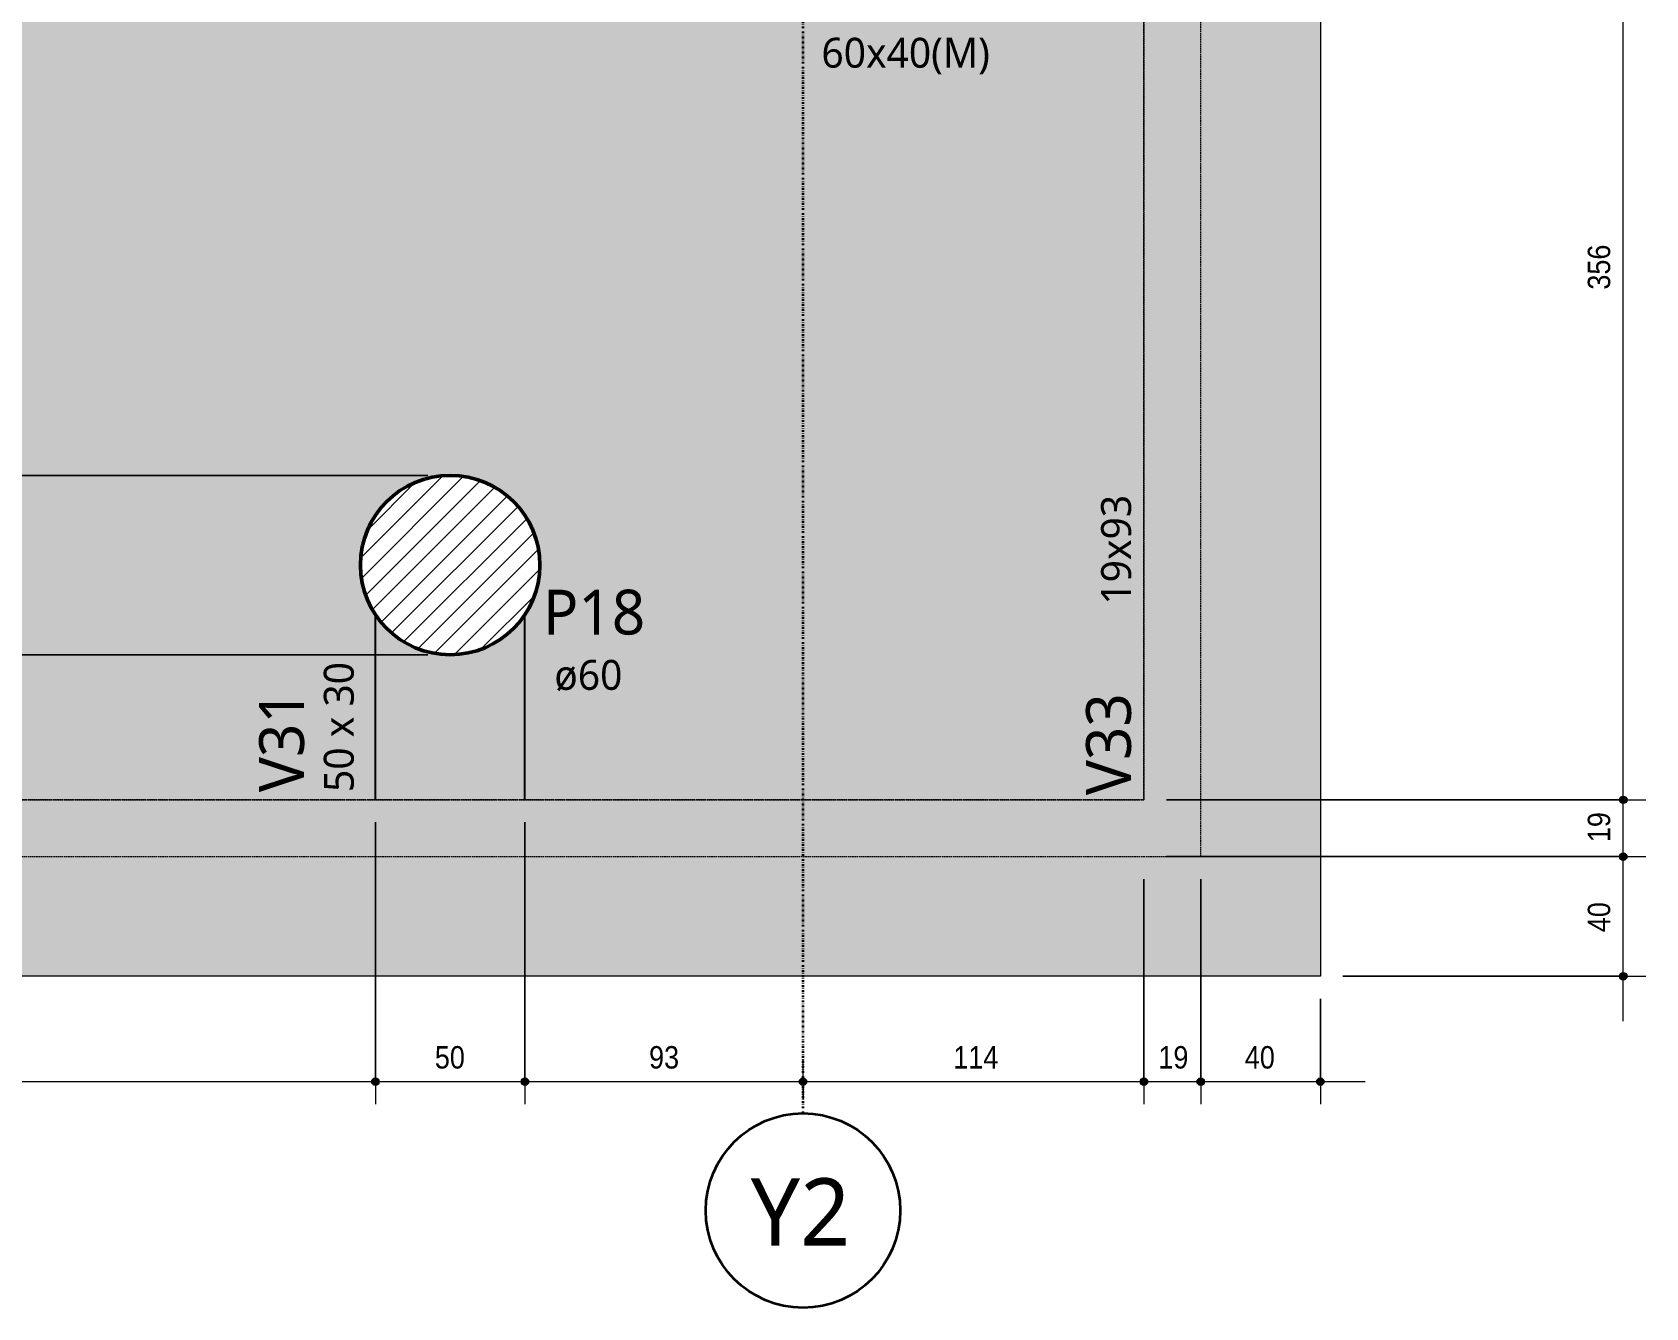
# Model space of a CAD drawing. Header units: centimetres. Extents: x -1475 to 26323, y -1238 to 84208.
# Drawn here: x 9047 to 9586, y -1231 to -804 of the extents above; entities that cross this region are included whole.
import ezdxf

# ---------------------------------------------------------------- set-up
doc = ezdxf.new("R2010")
doc.units = ezdxf.units.CM
doc.linetypes.add('Dash dot', pattern=[1.5875, 0.635, -0.47625, 0, -0.47625])
doc.linetypes.add('Hidden', pattern=[0.714375, 0.47625, -0.238125])
for name, color, linetype, lineweight in [('A-ANNO-DIMS', 7, 'Continuous', 9), ('A-ANNO-DIMS-50', 7, 'Continuous', 9), ('A-DETL', 7, 'Hidden', 18), ('A-FLOR', 7, 'Continuous', 9), ('S-BEAM', 7, 'Continuous', 9), ('S-BEAM-IDEN', 7, 'Continuous', 9), ('S-COLS', 7, 'Continuous', 9), ('S-COLS-IDEN', 7, 'Continuous', 9), ('S-GRID', 7, 'Continuous', 9), ('S-GRID-IDEN', 7, 'Continuous', 9)]:
    doc.layers.add(name, color=color, linetype=linetype, lineweight=lineweight)
doc.styles.add('Fira Sans', font='', dxfattribs={"width": 0.9, "height": 7.5})
doc.styles.add('Gadugi', font='gadugi.ttf', dxfattribs={"height": 10})
doc.styles.add('Gadugi_1', font='gadugi.ttf', dxfattribs={"height": 15})
doc.styles.add('Gadugi_5', font='gadugi.ttf', dxfattribs={"height": 22.5})
doc.styles.get('Fira Sans').set_extended_font_data('Fira Sans')
doc.dimstyles.new('PED_R80_1_5mm_ACIMA_As_ESQ__R00', dxfattribs={"dimscale": 30.48, "dimtxt": 10.229846, "dimasz": 0.328084, "dimexe": 0.246063, "dimexo": 0.246063, "dimgap": 0.049213, "dimtad": 1, "dimdec": 1, "dimrnd": 0.5, "dimdsep": 46, "dimtxsty": 'Fira Sans', "dimblk1": 'DOTSMALL', "dimblk2": 'DOTSMALL', "dimsah": 1, "dimcen": 0.09, "dimdle": 0.492126, "dimazin": 0, "dimtfac": 1, "dimtdec": 4, "dimtix": 1, "dimtmove": 0, "dimatfit": 3, "dimfxl": 1, "dimtvp": 1, "dimtolj": 1, "dimtzin": 0, "dimarcsym": 2})

# ---------------------------------------------------------------- blocks, each defined once
blk = doc.blocks.new('Eixo - Y2-2173031-PL300 - FORMA DO DUPLEX SUPERIOR')
at = {"layer": 'S-GRID-IDEN', "color": 40, "lineweight": 35, "true_color": 0xffc000}
blk.add_circle((0, 0), 0.65, dxfattribs=at)
blk = doc.blocks.new('DIMBLOCK88-PL300 - FORMA DO DUPLEX SUPERIOR')
at = {"layer": 'A-ANNO-DIMS-50', "true_color": 0x000032}
h = blk.add_hatch(color=178, dxfattribs=at)
edge = h.paths.add_edge_path(flags=0)
edge.add_arc((8943.39, -782.75), 1.25, 0, 360)
h = blk.add_hatch(color=178, dxfattribs=at)
edge = h.paths.add_edge_path(flags=0)
edge.add_arc((8943.39, -952.25), 1.25, 0, 360)
at = {"layer": 'A-ANNO-DIMS-50', "color": 178, "true_color": 0x000032}
for p, q in [((8897.78, -782.75), (8950.89, -782.75)), ((8943.39, -782.75), (8897.78, -782.75)), ((8943.39, -782.75), (8943.39, -952.25)), ((9178.78, -952.25), (8935.89, -952.25)), ((8943.39, -952.25), (9178.78, -952.25))]:
    blk.add_line(p, q, dxfattribs=at)
for centre in [(8943.39, -782.75), (8943.39, -952.25)]:
    blk.add_circle(centre, 1.25, dxfattribs=at)
at = {"layer": 'A-ANNO-DIMS-50', "color": 0, "insert": (8931.5, -878.32), "char_height": 7.5, "width": 25.9681, "attachment_point": 1, "rotation": 90, "line_spacing_factor": 1.049215, "style": 'Fira Sans'}
blk.add_mtext('169.5', dxfattribs=at)
blk = doc.blocks.new('_DotSmall')
at = {"color": 0, "linetype": 'ByBlock', "const_width": 0.5}
blk.add_lwpolyline([(-0.0625, 0, 1), (0.0625, 0, 1)], format="xyb", close=True, dxfattribs=at)
blk = doc.blocks.new('DIMBLOCK89-PL300 - FORMA DO DUPLEX SUPERIOR')
at = {"layer": 'A-ANNO-DIMS-50', "true_color": 0x000032}
h = blk.add_hatch(color=178, dxfattribs=at)
edge = h.paths.add_edge_path(flags=0)
edge.add_arc((8943.39, -952.25), 1.25, 0, 360)
h = blk.add_hatch(color=178, dxfattribs=at)
edge = h.paths.add_edge_path(flags=0)
edge.add_arc((8943.39, -1012.25), 1.25, 0, 360)
at = {"layer": 'A-ANNO-DIMS-50', "color": 178, "true_color": 0x000032}
for p, q in [((9178.78, -952.25), (8935.89, -952.25)), ((8943.39, -952.25), (8943.39, -1012.25)), ((8943.39, -952.25), (9178.78, -952.25)), ((9178.78, -1012.25), (8935.89, -1012.25)), ((8943.39, -1012.25), (9178.78, -1012.25))]:
    blk.add_line(p, q, dxfattribs=at)
for centre in [(8943.39, -952.25), (8943.39, -1012.25)]:
    blk.add_circle(centre, 1.25, dxfattribs=at)
at = {"layer": 'A-ANNO-DIMS-50', "color": 0, "insert": (8931.5, -987.5), "char_height": 7.5, "width": 12.5906, "attachment_point": 1, "rotation": 90, "line_spacing_factor": 1.049215, "style": 'Fira Sans'}
blk.add_mtext('60', dxfattribs=at)
blk = doc.blocks.new('DIMBLOCK90-PL300 - FORMA DO DUPLEX SUPERIOR')
at = {"layer": 'A-ANNO-DIMS-50', "true_color": 0x000032}
h = blk.add_hatch(color=178, dxfattribs=at)
edge = h.paths.add_edge_path(flags=0)
edge.add_arc((8943.39, -1012.25), 1.25, 0, 360)
h = blk.add_hatch(color=178, dxfattribs=at)
edge = h.paths.add_edge_path(flags=0)
edge.add_arc((8943.39, -1060.75), 1.25, 0, 360)
at = {"layer": 'A-ANNO-DIMS-50', "color": 178, "true_color": 0x000032}
for p, q in [((9178.78, -1012.25), (8935.89, -1012.25)), ((8943.39, -1012.25), (8943.39, -1060.75)), ((8943.39, -1012.25), (9178.78, -1012.25)), ((8937.66, -1060.75), (8950.89, -1060.75)), ((8943.39, -1060.75), (8937.66, -1060.75))]:
    blk.add_line(p, q, dxfattribs=at)
for centre in [(8943.39, -1012.25), (8943.39, -1060.75)]:
    blk.add_circle(centre, 1.25, dxfattribs=at)
at = {"layer": 'A-ANNO-DIMS-50', "color": 0, "insert": (8931.5, -1045.29), "char_height": 7.5, "width": 21.0892, "attachment_point": 1, "rotation": 90, "line_spacing_factor": 1.049215, "style": 'Fira Sans'}
blk.add_mtext('48.5', dxfattribs=at)
blk = doc.blocks.new('DIMBLOCK93-PL300 - FORMA DO DUPLEX SUPERIOR')
at = {"layer": 'A-ANNO-DIMS-50', "true_color": 0x000032}
h = blk.add_hatch(color=178, dxfattribs=at)
edge = h.paths.add_edge_path(flags=0)
edge.add_arc((9578.59, -1079.75), 1.25, 0, 360)
h = blk.add_hatch(color=178, dxfattribs=at)
edge = h.paths.add_edge_path(flags=0)
edge.add_arc((9578.59, -1119.75), 1.25, 0, 360)
at = {"layer": 'A-ANNO-DIMS-50', "color": 178, "true_color": 0x000032}
for p, q in [((9425.78, -1079.75), (9586.09, -1079.75)), ((9578.59, -1079.75), (9425.78, -1079.75)), ((9578.59, -1134.75), (9578.59, -1079.75)), ((9484.78, -1119.75), (9586.09, -1119.75)), ((9578.59, -1119.75), (9484.78, -1119.75))]:
    blk.add_line(p, q, dxfattribs=at)
for centre in [(9578.59, -1079.75), (9578.59, -1119.75)]:
    blk.add_circle(centre, 1.25, dxfattribs=at)
at = {"layer": 'A-ANNO-DIMS-50', "color": 0, "insert": (9566.71, -1105), "char_height": 7.5, "width": 12.5906, "attachment_point": 1, "rotation": 90, "line_spacing_factor": 1.049215, "style": 'Fira Sans'}
blk.add_mtext('40', dxfattribs=at)
blk = doc.blocks.new('DIMBLOCK94-PL300 - FORMA DO DUPLEX SUPERIOR')
at = {"layer": 'A-ANNO-DIMS-50', "true_color": 0x000032}
h = blk.add_hatch(color=178, dxfattribs=at)
edge = h.paths.add_edge_path(flags=0)
edge.add_arc((9578.59, -1060.75), 1.25, 0, 360)
h = blk.add_hatch(color=178, dxfattribs=at)
edge = h.paths.add_edge_path(flags=0)
edge.add_arc((9578.59, -1079.75), 1.25, 0, 360)
at = {"layer": 'A-ANNO-DIMS-50', "color": 178, "true_color": 0x000032}
for p, q in [((9425.78, -1060.75), (9586.09, -1060.75)), ((9578.59, -1060.75), (9425.78, -1060.75)), ((9578.59, -1079.75), (9578.59, -1060.75)), ((9425.78, -1079.75), (9586.09, -1079.75)), ((9578.59, -1079.75), (9425.78, -1079.75))]:
    blk.add_line(p, q, dxfattribs=at)
for centre in [(9578.59, -1060.75), (9578.59, -1079.75)]:
    blk.add_circle(centre, 1.25, dxfattribs=at)
at = {"layer": 'A-ANNO-DIMS-50', "color": 0, "insert": (9566.71, -1074.91), "char_height": 7.5, "width": 11.1741, "attachment_point": 1, "rotation": 90, "line_spacing_factor": 1.049215, "style": 'Fira Sans'}
blk.add_mtext('19', dxfattribs=at)
blk = doc.blocks.new('DIMBLOCK95-PL300 - FORMA DO DUPLEX SUPERIOR')
at = {"layer": 'A-ANNO-DIMS-50', "true_color": 0x000032}
h = blk.add_hatch(color=178, dxfattribs=at)
edge = h.paths.add_edge_path(flags=0)
edge.add_arc((9578.59, -704.75), 1.25, 0, 360)
h = blk.add_hatch(color=178, dxfattribs=at)
edge = h.paths.add_edge_path(flags=0)
edge.add_arc((9578.59, -1060.75), 1.25, 0, 360)
at = {"layer": 'A-ANNO-DIMS-50', "color": 178, "true_color": 0x000032}
for p, q in [((9425.78, -704.75), (9586.09, -704.75)), ((9578.59, -704.75), (9425.78, -704.75)), ((9578.59, -1060.75), (9578.59, -704.75)), ((9425.78, -1060.75), (9586.09, -1060.75)), ((9578.59, -1060.75), (9425.78, -1060.75))]:
    blk.add_line(p, q, dxfattribs=at)
for centre in [(9578.59, -704.75), (9578.59, -1060.75)]:
    blk.add_circle(centre, 1.25, dxfattribs=at)
at = {"layer": 'A-ANNO-DIMS-50', "color": 0, "insert": (9566.71, -890.16), "char_height": 7.5, "width": 17.7842, "attachment_point": 1, "rotation": 90, "line_spacing_factor": 1.049215, "style": 'Fira Sans'}
blk.add_mtext('356', dxfattribs=at)
blk = doc.blocks.new('DIMBLOCK123-PL300 - FORMA DO DUPLEX SUPERIOR')
at = {"layer": 'A-ANNO-DIMS-50', "true_color": 0x000032}
h = blk.add_hatch(color=178, dxfattribs=at)
edge = h.paths.add_edge_path(flags=0)
edge.add_arc((8909.28, -1154.98), 1.25, 0, 360)
h = blk.add_hatch(color=178, dxfattribs=at)
edge = h.paths.add_edge_path(flags=0)
edge.add_arc((9161.28, -1154.98), 1.25, 0, 360)
at = {"layer": 'A-ANNO-DIMS-50', "color": 178, "true_color": 0x000032}
for p, q in [((8909.28, -1068.25), (8909.28, -1162.48)), ((8909.28, -1154.98), (8909.28, -1068.25)), ((9161.28, -1068.25), (9161.28, -1162.48)), ((9161.28, -1154.98), (9161.28, -1068.25)), ((8909.28, -1154.98), (9161.28, -1154.98))]:
    blk.add_line(p, q, dxfattribs=at)
for centre in [(8909.28, -1154.98), (9161.28, -1154.98)]:
    blk.add_circle(centre, 1.25, dxfattribs=at)
at = {"layer": 'A-ANNO-DIMS-50', "color": 0, "insert": (9028.13, -1143.1), "char_height": 7.5, "width": 17.1547, "attachment_point": 1, "rotation": 0, "line_spacing_factor": 1.049215, "style": 'Fira Sans'}
blk.add_mtext('252', dxfattribs=at)
blk = doc.blocks.new('DIMBLOCK124-PL300 - FORMA DO DUPLEX SUPERIOR')
at = {"layer": 'A-ANNO-DIMS-50', "true_color": 0x000032}
h = blk.add_hatch(color=178, dxfattribs=at)
edge = h.paths.add_edge_path(flags=0)
edge.add_arc((9161.28, -1154.98), 1.25, 0, 360)
h = blk.add_hatch(color=178, dxfattribs=at)
edge = h.paths.add_edge_path(flags=0)
edge.add_arc((9211.28, -1154.98), 1.25, 0, 360)
at = {"layer": 'A-ANNO-DIMS-50', "color": 178, "true_color": 0x000032}
for p, q in [((9161.28, -1068.25), (9161.28, -1162.48)), ((9161.28, -1154.98), (9161.28, -1068.25)), ((9211.28, -1068.25), (9211.28, -1162.48)), ((9211.28, -1154.98), (9211.28, -1068.25)), ((9161.28, -1154.98), (9211.28, -1154.98))]:
    blk.add_line(p, q, dxfattribs=at)
for centre in [(9161.28, -1154.98), (9211.28, -1154.98)]:
    blk.add_circle(centre, 1.25, dxfattribs=at)
at = {"layer": 'A-ANNO-DIMS-50', "color": 0, "insert": (9181.16, -1143.1), "char_height": 7.5, "width": 12.2758, "attachment_point": 1, "rotation": 0, "line_spacing_factor": 1.049215, "style": 'Fira Sans'}
blk.add_mtext('50', dxfattribs=at)
blk = doc.blocks.new('DIMBLOCK125-PL300 - FORMA DO DUPLEX SUPERIOR')
at = {"layer": 'A-ANNO-DIMS-50', "true_color": 0x000032}
h = blk.add_hatch(color=178, dxfattribs=at)
edge = h.paths.add_edge_path(flags=0)
edge.add_arc((9211.28, -1154.98), 1.25, 0, 360)
h = blk.add_hatch(color=178, dxfattribs=at)
edge = h.paths.add_edge_path(flags=0)
edge.add_arc((9304.28, -1154.98), 1.25, 0, 360)
at = {"layer": 'A-ANNO-DIMS-50', "color": 178, "true_color": 0x000032}
for p, q in [((9211.28, -1068.25), (9211.28, -1162.48)), ((9211.28, -1154.98), (9211.28, -1068.25)), ((9304.28, -1160.71), (9304.28, -1147.48)), ((9211.28, -1154.98), (9304.28, -1154.98)), ((9304.28, -1154.98), (9304.28, -1160.71))]:
    blk.add_line(p, q, dxfattribs=at)
for centre in [(9211.28, -1154.98), (9304.28, -1154.98)]:
    blk.add_circle(centre, 1.25, dxfattribs=at)
at = {"layer": 'A-ANNO-DIMS-50', "color": 0, "insert": (9252.8, -1143.1), "char_height": 7.5, "width": 11.9611, "attachment_point": 1, "rotation": 0, "line_spacing_factor": 1.049215, "style": 'Fira Sans'}
blk.add_mtext('93', dxfattribs=at)
blk = doc.blocks.new('DIMBLOCK126-PL300 - FORMA DO DUPLEX SUPERIOR')
at = {"layer": 'A-ANNO-DIMS-50', "true_color": 0x000032}
h = blk.add_hatch(color=178, dxfattribs=at)
edge = h.paths.add_edge_path(flags=0)
edge.add_arc((9304.28, -1154.98), 1.25, 0, 360)
h = blk.add_hatch(color=178, dxfattribs=at)
edge = h.paths.add_edge_path(flags=0)
edge.add_arc((9418.28, -1154.98), 1.25, 0, 360)
at = {"layer": 'A-ANNO-DIMS-50', "color": 178, "true_color": 0x000032}
for p, q in [((9418.28, -1087.25), (9418.28, -1162.48)), ((9418.28, -1154.98), (9418.28, -1087.25)), ((9304.28, -1160.71), (9304.28, -1147.48)), ((9304.28, -1154.98), (9418.28, -1154.98)), ((9304.28, -1154.98), (9304.28, -1160.71))]:
    blk.add_line(p, q, dxfattribs=at)
for centre in [(9304.28, -1154.98), (9418.28, -1154.98)]:
    blk.add_circle(centre, 1.25, dxfattribs=at)
at = {"layer": 'A-ANNO-DIMS-50', "color": 0, "insert": (9354.53, -1143.1), "char_height": 7.5, "width": 16.2104, "attachment_point": 1, "rotation": 0, "line_spacing_factor": 1.049215, "style": 'Fira Sans'}
blk.add_mtext('114', dxfattribs=at)
blk = doc.blocks.new('DIMBLOCK127-PL300 - FORMA DO DUPLEX SUPERIOR')
at = {"layer": 'A-ANNO-DIMS-50', "true_color": 0x000032}
h = blk.add_hatch(color=178, dxfattribs=at)
edge = h.paths.add_edge_path(flags=0)
edge.add_arc((9418.28, -1154.98), 1.25, 0, 360)
h = blk.add_hatch(color=178, dxfattribs=at)
edge = h.paths.add_edge_path(flags=0)
edge.add_arc((9437.28, -1154.98), 1.25, 0, 360)
at = {"layer": 'A-ANNO-DIMS-50', "color": 178, "true_color": 0x000032}
for p, q in [((9418.28, -1087.25), (9418.28, -1162.48)), ((9418.28, -1154.98), (9418.28, -1087.25)), ((9437.28, -1087.25), (9437.28, -1162.48)), ((9437.28, -1154.98), (9437.28, -1087.25)), ((9418.28, -1154.98), (9437.28, -1154.98))]:
    blk.add_line(p, q, dxfattribs=at)
for centre in [(9418.28, -1154.98), (9437.28, -1154.98)]:
    blk.add_circle(centre, 1.25, dxfattribs=at)
at = {"layer": 'A-ANNO-DIMS-50', "color": 0, "insert": (9423.12, -1143.1), "char_height": 7.5, "width": 11.1741, "attachment_point": 1, "rotation": 0, "line_spacing_factor": 1.049215, "style": 'Fira Sans'}
blk.add_mtext('19', dxfattribs=at)
blk = doc.blocks.new('DIMBLOCK128-PL300 - FORMA DO DUPLEX SUPERIOR')
at = {"layer": 'A-ANNO-DIMS-50', "true_color": 0x000032}
h = blk.add_hatch(color=178, dxfattribs=at)
edge = h.paths.add_edge_path(flags=0)
edge.add_arc((9437.28, -1154.98), 1.25, 0, 360)
h = blk.add_hatch(color=178, dxfattribs=at)
edge = h.paths.add_edge_path(flags=0)
edge.add_arc((9477.28, -1154.98), 1.25, 0, 360)
at = {"layer": 'A-ANNO-DIMS-50', "color": 178, "true_color": 0x000032}
for p, q in [((9437.28, -1087.25), (9437.28, -1162.48)), ((9437.28, -1154.98), (9437.28, -1087.25)), ((9477.28, -1127.25), (9477.28, -1162.48)), ((9477.28, -1154.98), (9477.28, -1127.25)), ((9437.28, -1154.98), (9492.28, -1154.98))]:
    blk.add_line(p, q, dxfattribs=at)
for centre in [(9437.28, -1154.98), (9477.28, -1154.98)]:
    blk.add_circle(centre, 1.25, dxfattribs=at)
at = {"layer": 'A-ANNO-DIMS-50', "color": 0, "insert": (9452.03, -1143.1), "char_height": 7.5, "width": 12.5906, "attachment_point": 1, "rotation": 0, "line_spacing_factor": 1.049215, "style": 'Fira Sans'}
blk.add_mtext('40', dxfattribs=at)

msp = doc.modelspace()

# ---------------------------------------------------------------- hatches: boundary and pattern name
at = {"layer": 'A-DETL', "linetype": 'Continuous', "true_color": 0xccffcc}
for points in [[(9418.28, -1079.75), (9437.28, -1079.75), (9437.28, -389.75), (9418.28, -389.75), (9418.28, -1060.75)], [(8909.28, -1079.75), (9418.28, -1079.75), (9418.28, -1060.75), (8909.28, -1060.75)]]:
    msp.add_hatch(color=254, dxfattribs=at).paths.add_polyline_path(points, flags=0)
at = {"layer": 'A-FLOR', "lineweight": 18, "true_color": 0xe6b8b7}
msp.add_hatch(color=9, dxfattribs=at).paths.add_polyline_path([(9477.28, -1119.75), (9477.28, -214.75), (9437.28, -214.75), (9437.28, -1079.75), (7158.28, -1079.75), (7158.28, -214.75), (7118.28, -214.75), (7118.28, -1119.75), (9439.9, -1119.75)], flags=0)
at = {"layer": 'A-FLOR', "lineweight": 18, "true_color": 0xd9d9d9}
h = msp.add_hatch(color=254, dxfattribs=at)
h.paths.add_polyline_path([(8711.94, -1060.75), (8890.28, -1060.75), (8890.28, -801.75), (8535.28, -801.75), (8535.28, -1060.75)], flags=0)
h.paths.add_polyline_path([(8909.28, -1060.75), (9161.28, -1060.75), (9161.28, -998.81), (9158.56, -993.73), (9156.86, -988.1), (9156.28, -982.25), (9156.86, -976.4), (9158.56, -970.77), (9161.34, -965.58), (9165.07, -961.04), (9169.61, -957.31), (9174.8, -954.53), (9180.43, -952.83), (9186.28, -952.25), (9192.13, -952.83), (9197.76, -954.53), (9202.95, -957.31), (9207.49, -961.04), (9211.22, -965.58), (9214, -970.77), (9215.7, -976.4), (9216.28, -982.25), (9215.7, -988.1), (9214, -993.73), (9211.28, -998.89), (9211.28, -1060.75), (9418.28, -1060.75), (9418.28, -704.75), (9337.28, -704.75), (9337.28, -725.75), (8535.28, -725.75), (8535.28, -782.75), (8909.28, -782.75), (8909.28, -1008.78)], flags=0)
h.paths.add_polyline_path([(8853.25, -1011.32), (8851.9, -1011.14), (8850.63, -1010.62), (8849.55, -1009.79), (8848.71, -1008.7), (8848.19, -1007.44), (8848.01, -1006.08), (8848.19, -1004.73), (8848.71, -1003.47), (8849.55, -1002.38), (8850.63, -1001.55), (8851.9, -1001.03), (8853.25, -1000.85), (8854.61, -1001.03), (8855.87, -1001.55), (8856.95, -1002.38), (8857.79, -1003.47), (8858.31, -1004.73), (8858.49, -1006.08), (8858.31, -1007.44), (8857.72, -1008.78), (8856.95, -1009.79), (8855.87, -1010.62), (8854.61, -1011.14)], flags=0)
h.paths.add_polyline_path([(8853.25, -861.32), (8851.9, -861.14), (8850.63, -860.62), (8849.55, -859.79), (8848.71, -858.7), (8848.19, -857.44), (8848.01, -856.08), (8848.19, -854.73), (8848.71, -853.47), (8849.55, -852.38), (8850.63, -851.55), (8851.9, -851.03), (8853.25, -850.85), (8854.61, -851.03), (8855.87, -851.55), (8856.95, -852.38), (8857.79, -853.47), (8858.31, -854.73), (8858.49, -856.08), (8858.31, -857.44), (8857.79, -858.7), (8856.95, -859.79), (8855.87, -860.62), (8854.61, -861.14)], flags=0)
h.paths.add_polyline_path([(8545.31, -773), (8545.31, -758), (8560.31, -758), (8560.31, -773)], flags=0)
at = {"layer": 'S-BEAM', "true_color": 0xd9d9d9}
msp.add_hatch(color=254, dxfattribs=at).paths.add_polyline_path([(9169.61, -1060.75), (9211.28, -1060.75), (9211.22, -998.92), (9207.49, -1003.46), (9202.95, -1007.19), (9197.76, -1009.97), (9192.13, -1011.67), (9186.28, -1012.25), (9180.41, -1011.67), (9174.76, -1009.95), (9169.56, -1007.16), (9165.01, -1003.41), (9161.28, -998.83), (9161.28, -1060.75)], flags=0)
h = msp.add_hatch(color=254, dxfattribs=at)
h.paths.add_polyline_path([(9193.09, -1011.38), (9193.1, -1011.38), (9194.02, -1011.1)], flags=0)
h.paths.add_polyline_path([(9198.44, -1009.6), (9198.46, -1009.59), (9199.58, -1008.99)], flags=0)
h.paths.add_polyline_path([(9203.36, -1006.85), (9203.39, -1006.84), (9204.2, -1006.17)], flags=0)
h.paths.add_polyline_path([(9207.68, -1003.24), (9207.71, -1003.21), (9208.18, -1002.63)], flags=0)
at = {"layer": 'S-COLS', "lineweight": 18, "true_color": 0x808080}
h = msp.add_hatch(dxfattribs=at)
h.set_pattern_fill('FP_1', color=8, style=0, pattern_type=2)
h.set_pattern_definition([(45, (8297.7794, 0), (-3.535534, 3.535534), [])])
h.paths.add_polyline_path([(9186.28, -1012.25), (9192.13, -1011.67), (9197.76, -1009.97), (9202.95, -1007.19), (9207.49, -1003.46), (9211.22, -998.92), (9214, -993.73), (9215.7, -988.1), (9216.28, -982.25), (9215.7, -976.4), (9214, -970.77), (9211.22, -965.58), (9207.49, -961.04), (9202.95, -957.31), (9197.76, -954.53), (9192.13, -952.83), (9186.28, -952.25), (9180.43, -952.83), (9174.8, -954.53), (9169.61, -957.31), (9165.07, -961.04), (9161.34, -965.58), (9158.56, -970.77), (9156.86, -976.4), (9156.28, -982.25), (9156.86, -988.1), (9158.56, -993.73), (9161.34, -998.92), (9165.07, -1003.46), (9169.61, -1007.19), (9174.8, -1009.97), (9180.43, -1011.67)], flags=0)

# ---------------------------------------------------------------- linework, layer by layer
at = {"layer": 'A-DETL'}
for p, q in [((9418.28, -389.75), (9418.28, -1060.75)), ((9418.28, -1060.75), (9418.28, -389.75)), ((9437.28, -1079.75), (9437.28, -389.75)), ((9418.28, -1060.75), (8909.28, -1060.75)), ((8909.28, -1060.75), (9418.28, -1060.75)), ((8909.28, -1079.75), (9418.28, -1079.75)), ((9418.28, -1079.75), (9437.28, -1079.75))]:
    msp.add_line(p, q, dxfattribs=at)
at = {"layer": 'A-FLOR', "lineweight": 18}
for p, q in [((9477.28, -214.75), (9477.28, -1119.75)), ((9477.28, -1119.75), (7118.28, -1119.75))]:
    msp.add_line(p, q, dxfattribs=at)
at = {"layer": 'S-BEAM', "lineweight": 25}
for p, q in [((9161.28, -1060.75), (9161.28, -998.83)), ((9211.28, -1060.75), (9211.28, -998.83))]:
    msp.add_line(p, q, dxfattribs=at)
for start, end in [(223.0495, 224.8458), (315.1542, 316.9505), (235.3935, 236.1344), (303.8656, 304.6065)]:
    msp.add_arc((9186.28, -982.25), 30, start, end, dxfattribs=at)
at = {"layer": 'S-COLS', "lineweight": 50}
for start, end in [(0, 180), (180, 0)]:
    msp.add_arc((9186.28, -982.25), 30, start, end, dxfattribs=at)
at = {"layer": 'S-COLS', "lineweight": 18}
for start, end in [(202.6899, 213.5573), (326.4427, 337.3101)]:
    msp.add_arc((9186.28, -982.25), 30, start, end, dxfattribs=at)
at = {"layer": 'S-GRID', "color": 40, "linetype": 'Dash dot', "lineweight": 35, "true_color": 0xffc000}
msp.add_line((9304.28, -1165.57), (9304.28, 739.97), dxfattribs=at)

# ---------------------------------------------------------------- block references
at = {"layer": 'S-GRID-IDEN', "color": 40, "true_color": 0xffc000, "xscale": 49.99999999999998, "yscale": 49.99999999999998, "zscale": 49.99999999999998}
msp.add_blockref('Eixo - Y2-2173031-PL300 - FORMA DO DUPLEX SUPERIOR', (9304.28, -1198.07), dxfattribs=at)

# ---------------------------------------------------------------- texts
at = {"layer": 'S-BEAM-IDEN', "attachment_point": 1, "rotation": 90}
for s, insert, char_height, width, style in [('19x93', (9403.96, -995.48), 10, 44.8945, 'Gadugi'), ('50 x 30', (9144.04, -1058.13), 10, 54.5147, 'Gadugi'), ('V31', (9122.4, -1058.18), 15, 44.0928, 'Gadugi_1'), ('V33', (9398.93, -1059.19), 15, 44.0928, 'Gadugi_1')]:
    msp.add_mtext(s, dxfattribs=dict(at, insert=insert, char_height=char_height, width=width, style=style))
at = {"layer": 'S-COLS-IDEN', "attachment_point": 1}
for s, insert, char_height, width, style in [('60x40(M)', (9310.45, -805.95), 10, 70.9493, 'Gadugi'), ('P18', (9217.35, -990.49), 15, 42.4894, 'Gadugi_1'), ('ø60', (9221.1, -1013.98), 10, 28.4599, 'Gadugi')]:
    msp.add_mtext(s, dxfattribs=dict(at, insert=insert, char_height=char_height, width=width, style=style))
at = {"layer": 'S-GRID-IDEN', "color": 40, "true_color": 0xffc000, "insert": (9286.75, -1187.29), "char_height": 22.5, "width": 42.0886, "attachment_point": 1, "style": 'Gadugi_5'}
msp.add_mtext('Y2', dxfattribs=at)

# ---------------------------------------------------------------- dimensions: what is measured, and where the dimension line sits
at = {"layer": 'A-ANNO-DIMS', "color": 178, "true_color": 0x000032}
for base, p1, p2, angle, override, picture, middle in [((9578.59, -704.75), (9418.28, -1060.75), (9418.28, -704.75), 90, {"dimpost": '<>', "dimfxl": 356}, 'DIMBLOCK95-PL300 - FORMA DO DUPLEX SUPERIOR', (9573.28, -882.75)), ((8943.39, -952.25), (8890.28, -782.75), (9186.28, -952.25), 90, {"dimpost": '<>', "dimfxl": 341.09616}, 'DIMBLOCK88-PL300 - FORMA DO DUPLEX SUPERIOR', (8938.02, -867.5)), ((8943.39, -1012.25), (9186.28, -952.25), (9186.28, -1012.25), 90, {"dimpost": '<>', "dimfxl": 60}, 'DIMBLOCK89-PL300 - FORMA DO DUPLEX SUPERIOR', (8938.07, -982.25)), ((8943.39, -1060.75), (9186.28, -1012.25), (8945.16, -1060.75), 90, {"dimpost": '<>', "dimfxl": 245.951121}, 'DIMBLOCK90-PL300 - FORMA DO DUPLEX SUPERIOR', (8938.07, -1036.5)), ((9161.28, -1154.98), (8909.28, -1060.75), (9161.28, -1060.75), 0, {"dimpost": '<>', "dimfxl": 252.000575}, 'DIMBLOCK123-PL300 - FORMA DO DUPLEX SUPERIOR', (9035.28, -1149.67)), ((9211.28, -1154.98), (9161.28, -1060.75), (9211.28, -1060.75), 0, {"dimpost": '<>', "dimfxl": 50}, 'DIMBLOCK124-PL300 - FORMA DO DUPLEX SUPERIOR', (9186.28, -1149.67)), ((9304.28, -1154.98), (9211.28, -1060.75), (9304.28, -1153.21), 0, {"dimpost": '<>', "dimfxl": 131.143471}, 'DIMBLOCK125-PL300 - FORMA DO DUPLEX SUPERIOR', (9257.78, -1149.61)), ((9578.59, -1060.75), (9418.28, -1079.75), (9418.28, -1060.75), 90, {"dimpost": '<>', "dimfxl": 19}, 'DIMBLOCK94-PL300 - FORMA DO DUPLEX SUPERIOR', (9573.22, -1070.25)), ((9578.59, -1079.75), (9477.28, -1119.75), (9418.28, -1079.75), 90, {"dimpost": '<>', "dimfxl": 71.281134}, 'DIMBLOCK93-PL300 - FORMA DO DUPLEX SUPERIOR', (9573.28, -1099.75)), ((9418.28, -1154.98), (9304.28, -1153.21), (9418.28, -1079.75), 0, {"dimpost": '<>', "dimfxl": 135.62061}, 'DIMBLOCK126-PL300 - FORMA DO DUPLEX SUPERIOR', (9361.28, -1149.73)), ((9437.28, -1154.98), (9418.28, -1079.75), (9437.28, -1079.75), 0, {"dimpost": '<>', "dimfxl": 19}, 'DIMBLOCK127-PL300 - FORMA DO DUPLEX SUPERIOR', (9427.78, -1149.61)), ((9477.28, -1154.98), (9437.28, -1079.75), (9477.28, -1119.75), 0, {"dimpost": '<>', "dimfxl": 56.568542}, 'DIMBLOCK128-PL300 - FORMA DO DUPLEX SUPERIOR', (9457.28, -1149.67))]:
    dim = msp.add_linear_dim(base=base, p1=p1, p2=p2, angle=angle, dimstyle='PED_R80_1_5mm_ACIMA_As_ESQ__R00', override=override, dxfattribs=at)
    dim.commit()
    dim.dimension.update_dxf_attribs({"geometry": picture, "text_midpoint": middle})

doc.saveas('drawing.dxf')
